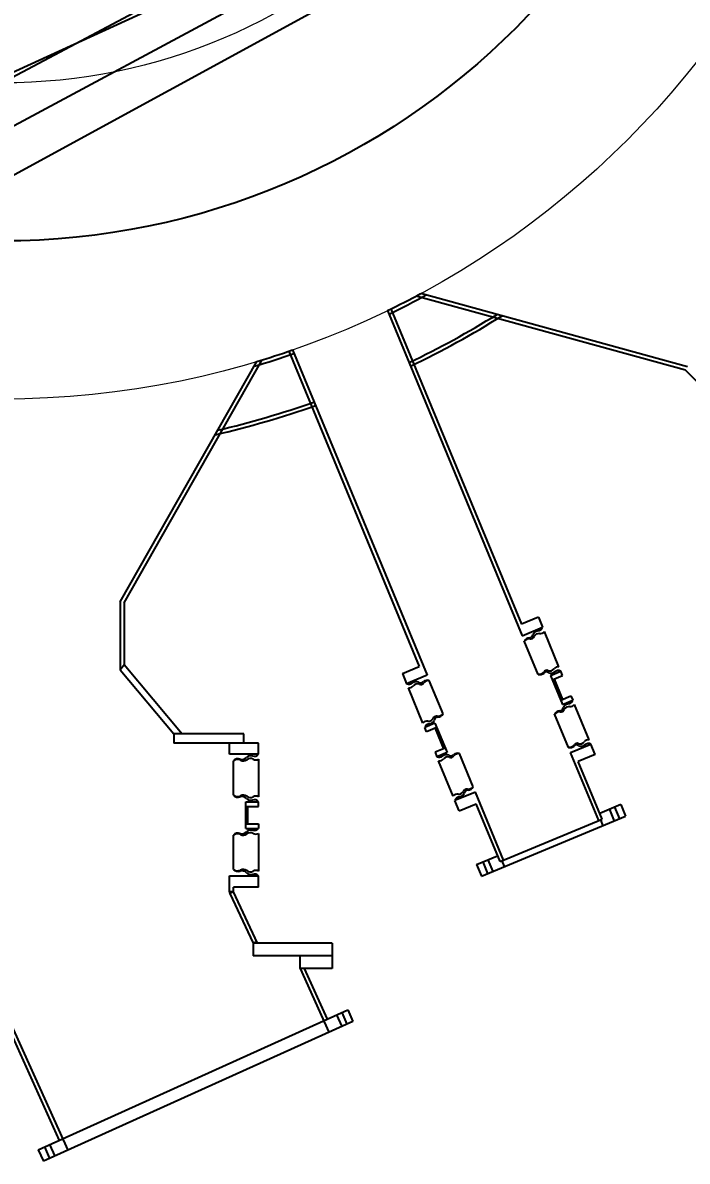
# Model space of a CAD drawing. Header units: millimetres. Extents: x -4562 to 17216, y -5211 to 6025.
# Drawn here: x 65 to 2169, y -5211 to -1610 of the extents above; entities that cross this region are included whole.
import ezdxf
from ezdxf.lldxf.tags import DXFTag

# ---------------------------------------------------------------- set-up
doc = ezdxf.new("R2010")
doc.units = ezdxf.units.MM
for name, color, linetype in [('C', 1, 'CENTER'), ('cl', 2, 'CENTER'), ('D', 6, 'HIDDEN'), ('pl', 6, 'PHANTOM'), ('VV', 4, 'PHANTOM'), ('도면층7', 7, 'Continuous')]:
    doc.layers.add(name, color=color, linetype=linetype)
doc.styles.add('s', font='romans.shx', dxfattribs={"width": 0.75, "oblique": 10, "bigfont": 'whgtxt.shx'})
tags = doc.linetypes.add('CENTER', pattern=[50.8, 31.75, -6.35, 6.35, -6.35]).pattern_tags.tags
tags[10:11] = [DXFTag(74, 4), DXFTag(75, 0), DXFTag(340, '0'), DXFTag(46, 1.0), DXFTag(50, 0.0), DXFTag(44, 0.0), DXFTag(45, 0.0)]
tags[8:9] = [DXFTag(74, 4), DXFTag(75, 0), DXFTag(340, '0'), DXFTag(46, 1.0), DXFTag(50, 0.0), DXFTag(44, 0.0), DXFTag(45, 0.0)]
tags[6:7] = [DXFTag(74, 4), DXFTag(75, 0), DXFTag(340, '0'), DXFTag(46, 1.0), DXFTag(50, 0.0), DXFTag(44, 0.0), DXFTag(45, 0.0)]
tags[4:5] = [DXFTag(74, 4), DXFTag(75, 0), DXFTag(340, '0'), DXFTag(46, 1.0), DXFTag(50, 0.0), DXFTag(44, 0.0), DXFTag(45, 0.0)]
tags = doc.linetypes.add('HIDDEN', pattern=[3, 2, -1]).pattern_tags.tags
tags[6:7] = [DXFTag(74, 4), DXFTag(75, 0), DXFTag(340, '0'), DXFTag(46, 1.0), DXFTag(50, 0.0), DXFTag(44, 0.0), DXFTag(45, 0.0)]
tags[4:5] = [DXFTag(74, 4), DXFTag(75, 0), DXFTag(340, '0'), DXFTag(46, 1.0), DXFTag(50, 0.0), DXFTag(44, 0.0), DXFTag(45, 0.0)]
tags = doc.linetypes.add('PHANTOM', pattern=[17.5, 10, -1.5, 1.5, -1.5, 1.5, -1.5]).pattern_tags.tags
tags[14:15] = [DXFTag(74, 4), DXFTag(75, 0), DXFTag(340, '0'), DXFTag(46, 1.0), DXFTag(50, 0.0), DXFTag(44, 0.0), DXFTag(45, 0.0)]
tags[12:13] = [DXFTag(74, 4), DXFTag(75, 0), DXFTag(340, '0'), DXFTag(46, 1.0), DXFTag(50, 0.0), DXFTag(44, 0.0), DXFTag(45, 0.0)]
tags[10:11] = [DXFTag(74, 4), DXFTag(75, 0), DXFTag(340, '0'), DXFTag(46, 1.0), DXFTag(50, 0.0), DXFTag(44, 0.0), DXFTag(45, 0.0)]
tags[8:9] = [DXFTag(74, 4), DXFTag(75, 0), DXFTag(340, '0'), DXFTag(46, 1.0), DXFTag(50, 0.0), DXFTag(44, 0.0), DXFTag(45, 0.0)]
tags[6:7] = [DXFTag(74, 4), DXFTag(75, 0), DXFTag(340, '0'), DXFTag(46, 1.0), DXFTag(50, 0.0), DXFTag(44, 0.0), DXFTag(45, 0.0)]
tags[4:5] = [DXFTag(74, 4), DXFTag(75, 0), DXFTag(340, '0'), DXFTag(46, 1.0), DXFTag(50, 0.0), DXFTag(44, 0.0), DXFTag(45, 0.0)]
doc.dimstyles.new('AM_ISO$2', dxfattribs={"dimtxt": 3, "dimasz": 2.5, "dimexe": 1, "dimexo": 1, "dimgap": 1, "dimtad": 1, "dimdsep": 46, "dimtxsty": 's', "dimcen": 0, "dimclrd": 4, "dimclre": 4, "dimclrt": 3, "dimazin": 2, "dimtp": 0.1, "dimtm": 0.1, "dimtfac": 0.71, "dimtmove": 0, "dimatfit": 3, "dimfxl": 1, "dimlwd": 25, "dimlwe": 25, "dimarcsym": 0})

# ---------------------------------------------------------------- blocks, each defined once
blk = doc.blocks.new('*D153')
at = {"layer": 'D', "color": 4, "lineweight": 25}
blk.add_line((13177.5, 3545.3), (13817.5, 3782), dxfattribs=at)
blk.add_arc((3714.3, 44.7), 10737.3, 20.76691, 23.83309, dxfattribs=at)
at = {"layer": 'D', "color": 4}
for points in [[(13522.7, 4377.5), (13549.3, 4389.4), (13500.3, 4463.3)], [(13767.7, 3857), (13740.3, 3846.7), (13784.7, 3769.9)]]:
    blk.add_solid(points, dxfattribs=at)
at = {"layer": 'Defpoints', "color": 0}
for p in [(14488.2, 4909.4), (13695.3, 4003.2), (13144.6, 3533.1), (603, -1106.1), (-1447.7, -2286)]:
    blk.add_point(p, dxfattribs=at)
at = {"layer": 'D', "color": 3, "insert": (13729.5, 4152.3), "char_height": 105, "attachment_point": 5, "rotation": 292.3, "style": 's'}
blk.add_mtext('4°', dxfattribs=at)
blk = doc.blocks.new('*D154')
at = {"layer": 'D', "color": 4, "lineweight": 25}
blk.add_line((12598, 4828.1), (13199.3, 5151.9), dxfattribs=at)
blk.add_arc((3714.3, 44.7), 10737.5, 24.7669, 27.8331, dxfattribs=at)
at = {"layer": 'D', "color": 4}
for points in [[(13196.7, 5051.2), (13222.5, 5064.9), (13168.4, 5135.3)], [(13477.5, 4549.1), (13450.9, 4536.9), (13500.5, 4463.4)]]:
    blk.add_solid(points, dxfattribs=at)
at = {"layer": 'Defpoints', "color": 0}
for p in [(14488.2, 4909.4), (12567.2, 4811.5), (13395, 4689.9), (-1447.7, -2286), (-1128.2, -2562.7)]:
    blk.add_point(p, dxfattribs=at)
at = {"layer": 'D', "color": 3, "insert": (13418.8, 4841), "char_height": 105, "attachment_point": 5, "rotation": 296.3, "style": 's'}
blk.add_mtext('4°', dxfattribs=at)

msp = doc.modelspace()

# ---------------------------------------------------------------- linework, layer by layer
at = {"color": 1}
msp.add_line((12853.003, 4105.205), (-1297.148, -2376.98), dxfattribs=at)
at = {"layer": 'C'}
msp.add_circle((0, 0), 2300, dxfattribs=at)
at = {"layer": 'cl'}
msp.add_line((-1128.187, -2562.654), (12567.164, 4811.533), dxfattribs=at)
at = {"layer": 'pl'}
for p, q in [((12490.538, 4838.292), (-1201.579, -2438.099)), ((12547.366, 4732.601), (-874.131, -2588.842))]:
    msp.add_line(p, q, dxfattribs=at)
at = {"layer": 'VV', "color": 4, "linetype": 'PHANTOM'}
for p, q in [((2163.251, -2709.144), (1310.661, -2474.302)), ((2169.494, -2698.417), (1326.044, -2466.092)), ((1220.289, -2520.098), (1646.502, -3549.068)), ((1231.098, -2514.836), (1644.195, -3512.14)), ((907.74, -2648.775), (1320.837, -3646.079)), ((919.104, -2644.853), (1345.317, -3673.822)), ((374.005, -3442.133), (806.136, -2681.445)), ((386.005, -3445.303), (822.818, -2676.373)), ((2163.251, -2709.144), (2301.102, -2846.995)), ((374.005, -3442.133), (374.005, -3657.067)), ((386.005, -3445.303), (386.005, -3640.254)), ((1697.78, -3489.944), (1644.195, -3512.14)), ((1697.78, -3489.944), (1711.173, -3522.28)), ((1646.502, -3549.068), (1711.173, -3522.28)), ((1697.099, -3671.219), (1653.308, -3565.498)), ((1762.948, -3647.275), (1716.801, -3535.867)), ((374.005, -3657.067), (386.005, -3640.254)), ((374.005, -3657.067), (543.447, -3859)), ((386.005, -3640.254), (569.555, -3859)), ((1267.252, -3668.275), (1320.837, -3646.079)), ((1267.252, -3668.275), (1280.646, -3700.61)), ((1345.317, -3673.822), (1280.646, -3700.61)), ((1736.24, -3674.256), (1768.576, -3660.862)), ((1774.316, -3674.72), (1768.576, -3660.862)), ((1395.914, -3795.974), (1352.123, -3690.253)), ((1736.24, -3674.256), (1774.509, -3766.644)), ((1741.98, -3688.114), (1774.316, -3674.72)), ((1747.524, -3685.818), (1774.312, -3750.489)), ((1332.42, -3825.605), (1286.274, -3714.197)), ((1768.768, -3752.785), (1801.104, -3739.392)), ((1801.104, -3739.392), (1806.844, -3753.25)), ((1774.509, -3766.644), (1806.844, -3753.25)), ((1858.619, -3878.245), (1812.472, -3766.837)), ((1792.77, -3902.189), (1748.978, -3796.468)), ((1370.384, -3825.798), (1338.048, -3839.192)), ((1343.788, -3853.05), (1338.048, -3839.192)), ((1376.124, -3839.657), (1343.788, -3853.05)), ((1370.384, -3825.798), (1408.652, -3918.186)), ((1370.581, -3841.953), (1397.369, -3906.624)), ((543.447, -3859), (543.447, -3889)), ((765.5, -3859), (543.447, -3859)), ((812, -3889), (543.447, -3889)), ((720, -3924), (720, -3889)), ((765.5, -3889), (765.5, -3859)), ((812, -3924), (812, -3889)), ((812, -3924), (720, -3924)), ((1402.912, -3904.328), (1370.576, -3917.722)), ((1370.576, -3917.722), (1376.316, -3931.58)), ((1408.652, -3918.186), (1376.316, -3931.58)), ((1491.585, -4026.944), (1447.794, -3921.223)), ((1799.575, -3918.62), (1864.247, -3891.832)), ((1888.741, -4133.883), (1799.575, -3918.62)), ((1877.641, -3924.167), (1824.056, -3946.363)), ((1877.641, -3924.167), (1864.247, -3891.832)), ((732, -4053.61), (732, -3944.39)), ((812, -3939.319), (812, -4058.681)), ((1428.091, -4056.575), (1381.944, -3945.167)), ((1899.827, -4129.291), (1824.056, -3946.363)), ((1498.391, -4043.374), (1433.719, -4070.162)), ((1587.556, -4258.638), (1498.391, -4043.374)), ((772, -4074), (812, -4074)), ((772, -4159), (772, -4074)), ((772, -4089), (812, -4089)), ((778, -4144), (778, -4089)), ((812, -4089), (812, -4074)), ((1447.113, -4102.498), (1433.719, -4070.162)), ((1447.113, -4102.498), (1500.698, -4080.302)), ((1576.469, -4263.23), (1500.698, -4080.302)), ((1958.693, -4083.26), (1892.173, -4110.814)), ((1922.661, -4098.185), (1937.969, -4135.14)), ((1939.291, -4091.297), (1954.599, -4128.252)), ((1958.693, -4083.26), (1974, -4120.216)), ((1517.604, -4309.261), (1974, -4120.216)), ((1576.469, -4263.23), (1899.827, -4129.291)), ((1894.284, -4131.587), (1901.937, -4150.065)), ((772, -4144), (812, -4144)), ((772, -4159), (812, -4159)), ((812, -4144), (812, -4159)), ((812, -4174.319), (812, -4293.681)), ((732, -4288.61), (732, -4179.39)), ((1502.296, -4272.306), (1568.816, -4244.753)), ((1502.296, -4272.306), (1517.604, -4309.261)), ((1521.698, -4264.27), (1537.005, -4301.225)), ((1538.328, -4257.381), (1553.635, -4294.337)), ((1582.013, -4260.934), (1589.666, -4279.412)), ((720, -4309), (812, -4309)), ((720, -4359), (720, -4309)), ((812, -4344), (812, -4309)), ((812, -4344), (732, -4344)), ((732, -4359), (732, -4344)), ((731.5, -4359), (719.5, -4359)), ((719.5, -4359), (719.5, -4361.792)), ((731.5, -4359), (719.5, -4359)), ((719.5, -4361.792), (720.733, -4364.298)), ((720.677, -4364.185), (794.268, -4522)), ((731.5, -4359), (720.733, -4364.298)), ((731.5, -4359), (807.508, -4522)), ((794.268, -4522), (805.035, -4516.702)), ((794.268, -4522), (794.268, -4562)), ((1045, -4522), (794.268, -4522)), ((1045, -4522), (1045, -4602)), ((1045, -4562), (794.268, -4562)), ((943.112, -4602), (943.112, -4562)), ((-65.223, -4602), (180.114, -5145.362)), ((-52.057, -4602), (207.511, -5176.88)), ((943.112, -4602), (1034.154, -4803.636)), ((1045, -4602), (943.112, -4602)), ((956.279, -4602), (1028.631, -4762.242)), ((114.493, -5174.991), (1094.252, -4732.613)), ((1058.707, -4748.662), (1075.167, -4785.118)), ((1075.112, -4741.254), (1091.573, -4777.711)), ((1094.252, -4732.613), (1110.712, -4769.069)), ((1110.712, -4769.069), (130.954, -5211.447)), ((114.493, -5174.991), (130.954, -5211.447)), ((133.632, -5166.349), (150.093, -5202.805)), ((150.038, -5158.942), (166.498, -5195.398))]:
    msp.add_line(p, q, dxfattribs=at)
for centre, radius, start, end in [((0, 0), 2800, 295.83732, 298.267387), ((0, 0), 2812, 295.823062, 298.522943), ((0, 0), 2978, 295.637637, 301.746679), ((0, 0), 2990, 295.625031, 301.959646), ((0, 0), 2812, 286.477057, 289.176938), ((0, 0), 2800, 286.732613, 289.16268), ((0, 0), 2990, 283.040354, 289.374969), ((0, 0), 2978, 283.253321, 289.362363), ((1694.89, -3516.623), 17.238, 273.158246, 340.841754), ((1671.631, -3576.826), 21.543, 95.399583, 148.274531), ((1670.1, -3579.814), 21.635, 86.614969, 140.138017), ((1669.918, -3544.594), 10.789, 268.331798, 354.674087), ((1674.151, -3548.017), 10.57, 254.788032, 342.065112), ((1700.196, -3555.132), 21.739, 101.560562, 153.978896), ((1699.035, -3558.823), 16.639, 82.529583, 153.009875), ((1703.252, -3525.21), 17.238, 263.158246, 321.814501), ((1698.85, -3649.222), 21.635, 264.861983, 318.385031), ((1702.045, -3650.252), 21.543, 256.725469, 309.600417), ((1724.198, -3668.841), 10.57, 62.934888, 150.211968), ((1723.626, -3674.255), 10.789, 50.325913, 136.668202), ((1734.153, -3643.605), 16.639, 251.990125, 322.470417), ((1737.584, -3645.394), 21.739, 251.021104, 303.439438), ((1760.903, -3664.391), 17.238, 83.185499, 141.841754), ((1761.062, -3676.376), 17.238, 64.158246, 131.841754), ((1288.16, -3685.096), 17.238, 244.158246, 311.841754), ((1288.319, -3697.081), 17.238, 263.185499, 321.841754), ((1311.638, -3716.078), 21.739, 71.021104, 123.439438), ((1315.069, -3717.867), 16.639, 71.990125, 142.470417), ((1325.596, -3687.217), 10.789, 230.325913, 316.668202), ((1325.023, -3692.631), 10.57, 242.934888, 330.211968), ((1347.176, -3711.22), 21.543, 76.725469, 129.600417), ((1350.372, -3712.25), 21.635, 84.861983, 138.385031), ((1765.589, -3775.564), 10.789, 268.331798, 354.674087), ((1795.867, -3786.102), 21.739, 101.560562, 153.978896), ((1794.706, -3789.793), 16.639, 82.529583, 153.009875), ((1790.561, -3747.593), 17.238, 273.158246, 340.841754), ((1798.923, -3756.18), 17.238, 263.158246, 321.814501), ((1350.187, -3802.649), 16.639, 262.529583, 333.009875), ((1349.025, -3806.34), 21.739, 281.560562, 333.978896), ((1375.07, -3813.455), 10.57, 74.788032, 162.065112), ((1379.303, -3816.878), 10.789, 88.331798, 174.674087), ((1379.121, -3781.658), 21.635, 266.614969, 320.138017), ((1377.59, -3784.646), 21.543, 275.399583, 328.274531), ((1767.302, -3807.796), 21.543, 95.399583, 148.274531), ((1765.771, -3810.784), 21.635, 86.614969, 140.138017), ((1769.822, -3778.987), 10.57, 254.788032, 342.065112), ((1345.97, -3836.262), 17.238, 83.158246, 141.814501), ((1354.332, -3844.849), 17.238, 93.158246, 160.841754), ((1819.869, -3899.811), 10.57, 62.934888, 150.211968), ((1829.823, -3874.575), 16.639, 251.990125, 322.470417), ((1856.573, -3895.361), 17.238, 83.185499, 141.841754), ((798.584, -3912.065), 17.957, 250.658246, 318.341754), ((1407.309, -3947.048), 21.739, 71.021104, 123.439438), ((1421.267, -3918.187), 10.789, 230.325913, 316.668202), ((1442.847, -3942.19), 21.543, 76.725469, 129.600417), ((1446.042, -3943.22), 21.635, 84.861983, 138.385031), ((1794.521, -3880.192), 21.635, 264.861983, 318.385031), ((1797.716, -3881.222), 21.543, 256.725469, 309.600417), ((1819.297, -3905.225), 10.789, 50.325913, 136.668202), ((1833.254, -3876.364), 21.739, 251.021104, 303.439438), ((1856.733, -3907.346), 17.238, 64.158246, 131.841754), ((747.38, -3960.731), 22.441, 72.899583, 133.263567), ((744.715, -3962.997), 22.536, 64.114969, 124.347802), ((759.926, -3922.34), 17.957, 250.658246, 318.341754), ((763.353, -3927.068), 17.957, 240.658246, 308.341754), ((788.34, -3951.241), 22.644, 79.060562, 131.478896), ((785.751, -3954.33), 17.332, 60.029583, 130.509875), ((803.208, -3923.662), 17.957, 240.658246, 299.314501), ((1383.83, -3916.066), 17.238, 244.158246, 311.841754), ((1383.99, -3928.051), 17.238, 263.185499, 321.841754), ((1410.74, -3948.837), 16.639, 71.990125, 142.470417), ((1420.694, -3923.601), 10.57, 242.934888, 330.211968), ((1470.741, -4044.425), 10.57, 74.788032, 162.065112), ((1474.792, -4012.628), 21.635, 266.614969, 320.138017), ((1473.261, -4015.616), 21.543, 275.399583, 328.274531), ((747.38, -4037.269), 22.441, 226.736433, 287.100417), ((744.715, -4035.003), 22.536, 235.652198, 295.885031), ((759.926, -4075.66), 17.957, 41.658246, 109.341754), ((763.353, -4070.932), 17.957, 51.658246, 119.341754), ((788.34, -4046.759), 22.644, 228.521104, 280.939438), ((785.751, -4043.67), 17.332, 229.490125, 299.970417), ((798.584, -4085.935), 17.957, 41.658246, 109.341754), ((803.208, -4074.338), 17.957, 60.685499, 119.341754), ((1441.641, -4067.232), 17.238, 83.158246, 141.814501), ((1450.003, -4075.819), 17.238, 93.158246, 160.841754), ((1445.857, -4033.619), 16.639, 262.529583, 333.009875), ((1444.696, -4037.31), 21.739, 281.560562, 333.978896), ((1474.974, -4047.848), 10.789, 88.331798, 174.674087), ((747.38, -4195.731), 22.441, 72.899583, 133.263567), ((744.715, -4197.997), 22.536, 64.114969, 124.347802), ((759.926, -4157.34), 17.957, 250.658246, 318.341754), ((763.353, -4162.068), 17.957, 240.658246, 308.341754), ((788.34, -4186.241), 22.644, 79.060562, 131.478896), ((785.751, -4189.33), 17.332, 60.029583, 130.509875), ((798.584, -4147.065), 17.957, 250.658246, 318.341754), ((803.208, -4158.662), 17.957, 240.658246, 299.314501), ((747.38, -4272.269), 22.441, 226.736433, 287.100417), ((744.715, -4270.003), 22.536, 235.652198, 295.885031), ((759.926, -4310.66), 17.957, 41.658246, 109.341754), ((763.353, -4305.932), 17.957, 51.658246, 119.341754), ((788.34, -4281.759), 22.644, 228.521104, 280.939438), ((785.751, -4278.67), 17.332, 229.490125, 299.970417), ((798.584, -4320.935), 17.957, 41.658246, 109.341754), ((803.208, -4309.338), 17.957, 60.685499, 119.341754)]:
    msp.add_arc(centre, radius, start, end, dxfattribs=at)
at = {"layer": '도면층7', "color": 136, "lineweight": 0}
msp.add_circle((0, 0), 2800, dxfattribs=at)
at = {"layer": '도면층7', "color": 54, "lineweight": 0}
msp.add_circle((0, 0), 1800, dxfattribs=at)

# ---------------------------------------------------------------- dimensions: what is measured, and where the dimension line sits
at = {"layer": 'D'}
for base, line1, line2, picture, middle in [((13395.05, 4689.92), ((-1128.187, -2562.654), (12567.164, 4811.533)), ((14488.242, 4909.376), (-1447.72, -2285.987)), '*D154', (13418.789, 4841.013)), ((13695.28, 4003.222), ((14488.242, 4909.376), (-1447.72, -2285.987)), ((603.047, -1106.134), (13144.634, 3533.14)), '*D153', (13729.503, 4152.288))]:
    dim = msp.add_angular_dim_2l(base=base, line1=line1, line2=line2, dimstyle='AM_ISO$2', override={"dimscale": 35, "dimarcsym": 1}, dxfattribs=at)
    dim.commit()
    dim.dimension.update_dxf_attribs({"geometry": picture, "text_midpoint": middle})

doc.saveas('drawing.dxf')
